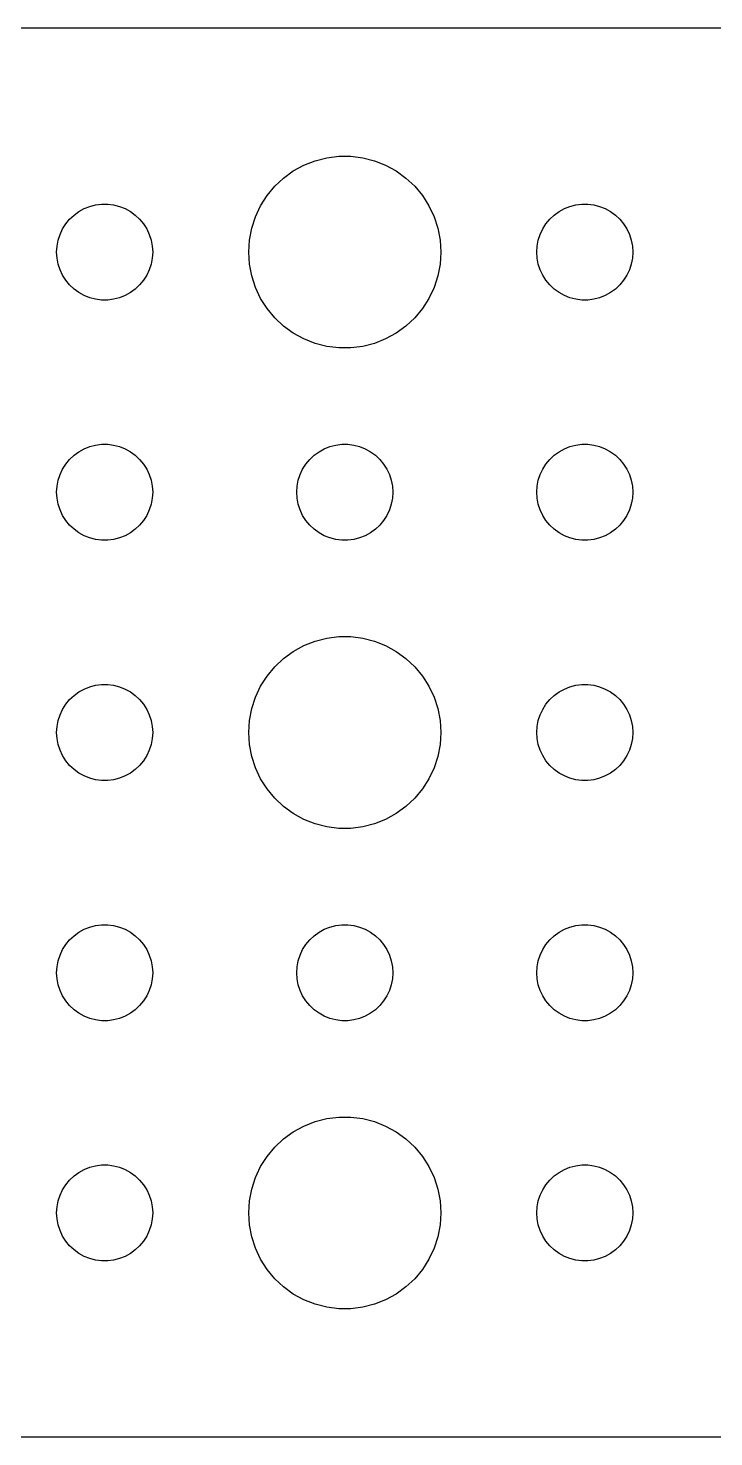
# Model space of a CAD drawing. Header units: metres. Extents: x -44 to 44, y 140 to 346.
# Drawn here: x -2.39 to 19.03, y 248.01 to 291.99 of the extents above; entities that cross this region are included whole.
import ezdxf

# ---------------------------------------------------------------- set-up
doc = ezdxf.new("R2010")
doc.units = ezdxf.units.M

msp = doc.modelspace()

# ---------------------------------------------------------------- linework, layer by layer
for p, q in [((39.8139, 291.99), (-39.8139, 291.99)), ((5.89252, 287.533), (6.22266, 287.714)), ((6.22266, 287.714), (6.57294, 287.853)), ((6.57294, 287.853), (6.93785, 287.947)), ((6.93785, 287.947), (7.31161, 287.994)), ((7.31161, 287.994), (7.68837, 287.994)), ((7.68837, 287.994), (8.06213, 287.947)), ((8.06213, 287.947), (8.42705, 287.853)), ((8.42705, 287.853), (8.77733, 287.714)), ((8.77733, 287.714), (9.10747, 287.533)), ((5.31308, 287.054), (5.58772, 287.312)), ((5.58772, 287.312), (5.89252, 287.533)), ((9.10747, 287.533), (9.41226, 287.312)), ((9.41226, 287.312), (9.6869, 287.054)), ((4.87108, 286.445), (5.07294, 286.763)), ((5.07294, 286.763), (5.31308, 287.054)), ((9.6869, 287.054), (9.92705, 286.763)), ((9.92705, 286.763), (10.1289, 286.445)), ((-0.803726, 286.266), (-0.638657, 286.357)), ((-0.638657, 286.357), (-0.463516, 286.427)), ((-0.463516, 286.427), (-0.281067, 286.473)), ((-0.281067, 286.473), (-0.094177, 286.497)), ((-0.094177, 286.497), (0.094177, 286.497)), ((0.094177, 286.497), (0.281067, 286.473)), ((0.281067, 286.473), (0.463516, 286.427)), ((0.463516, 286.427), (0.638657, 286.357)), ((0.638657, 286.357), (0.803726, 286.266)), ((4.71066, 286.104), (4.87108, 286.445)), ((10.1289, 286.445), (10.2893, 286.104)), ((14.1963, 286.266), (14.3613, 286.357)), ((14.3613, 286.357), (14.5365, 286.427)), ((14.5365, 286.427), (14.7189, 286.473)), ((14.7189, 286.473), (14.9058, 286.497)), ((14.9058, 286.497), (15.0942, 286.497)), ((15.0942, 286.497), (15.2811, 286.473)), ((15.2811, 286.473), (15.4635, 286.427)), ((15.4635, 286.427), (15.6387, 286.357)), ((15.6387, 286.357), (15.8037, 286.266)), ((-1.31445, 285.723), (-1.21352, 285.882)), ((-1.21352, 285.882), (-1.09344, 286.027)), ((-1.09344, 286.027), (-0.956131, 286.156)), ((-0.956131, 286.156), (-0.803726, 286.266)), ((0.803726, 286.266), (0.956131, 286.156)), ((0.956131, 286.156), (1.09344, 286.027)), ((1.09344, 286.027), (1.21352, 285.882)), ((1.21352, 285.882), (1.31445, 285.723)), ((4.59424, 285.746), (4.71066, 286.104)), ((10.2893, 286.104), (10.4057, 285.746)), ((13.6855, 285.723), (13.7865, 285.882)), ((13.7865, 285.882), (13.9065, 286.027)), ((13.9065, 286.027), (14.0439, 286.156)), ((14.0439, 286.156), (14.1963, 286.266)), ((15.8037, 286.266), (15.9561, 286.156)), ((15.9561, 286.156), (16.0934, 286.027)), ((16.0934, 286.027), (16.2135, 285.882)), ((16.2135, 285.882), (16.3145, 285.723)), ((-1.45287, 285.373), (-1.39465, 285.552)), ((-1.39465, 285.552), (-1.31445, 285.723)), ((1.31445, 285.723), (1.39465, 285.552)), ((1.39465, 285.552), (1.45287, 285.373)), ((4.52365, 285.376), (4.59424, 285.746)), ((10.4057, 285.746), (10.4763, 285.376)), ((13.5471, 285.373), (13.6053, 285.552)), ((13.6053, 285.552), (13.6855, 285.723)), ((16.3145, 285.723), (16.3947, 285.552)), ((16.3947, 285.552), (16.4529, 285.373)), ((-1.5, 285), (-1.48816, 285.188)), ((-1.48816, 284.812), (-1.5, 285)), ((-1.48816, 285.188), (-1.45287, 285.373)), ((1.45287, 285.373), (1.48816, 285.188)), ((1.48816, 285.188), (1.5, 285)), ((1.5, 285), (1.48816, 284.812)), ((4.5, 285), (4.52365, 285.376)), ((4.52365, 284.624), (4.5, 285)), ((10.4763, 285.376), (10.5, 285)), ((10.5, 285), (10.4763, 284.624)), ((13.5, 285), (13.5118, 285.188)), ((13.5118, 284.812), (13.5, 285)), ((13.5118, 285.188), (13.5471, 285.373)), ((16.4529, 285.373), (16.4882, 285.188)), ((16.4882, 285.188), (16.5, 285)), ((16.5, 285), (16.4882, 284.812)), ((-1.45287, 284.627), (-1.48816, 284.812)), ((-1.39465, 284.448), (-1.45287, 284.627)), ((1.45287, 284.627), (1.39465, 284.448)), ((1.48816, 284.812), (1.45287, 284.627)), ((4.59424, 284.254), (4.52365, 284.624)), ((10.4763, 284.624), (10.4057, 284.254)), ((13.5471, 284.627), (13.5118, 284.812)), ((13.6053, 284.448), (13.5471, 284.627)), ((16.4529, 284.627), (16.3947, 284.448)), ((16.4882, 284.812), (16.4529, 284.627)), ((-1.31445, 284.277), (-1.39465, 284.448)), ((-1.21352, 284.118), (-1.31445, 284.277)), ((-1.09344, 283.973), (-1.21352, 284.118)), ((1.21352, 284.118), (1.09344, 283.973)), ((1.31445, 284.277), (1.21352, 284.118)), ((1.39465, 284.448), (1.31445, 284.277)), ((4.71066, 283.896), (4.59424, 284.254)), ((10.4057, 284.254), (10.2893, 283.896)), ((13.6855, 284.277), (13.6053, 284.448)), ((13.7865, 284.118), (13.6855, 284.277)), ((13.9065, 283.973), (13.7865, 284.118)), ((16.2135, 284.118), (16.0934, 283.973)), ((16.3145, 284.277), (16.2135, 284.118)), ((16.3947, 284.448), (16.3145, 284.277)), ((-0.956131, 283.844), (-1.09344, 283.973)), ((-0.803726, 283.734), (-0.956131, 283.844)), ((-0.638657, 283.643), (-0.803726, 283.734)), ((0.803726, 283.734), (0.638657, 283.643)), ((0.956131, 283.844), (0.803726, 283.734)), ((1.09344, 283.973), (0.956131, 283.844)), ((4.87108, 283.555), (4.71066, 283.896)), ((10.2893, 283.896), (10.1289, 283.555)), ((14.0439, 283.844), (13.9065, 283.973)), ((14.1963, 283.734), (14.0439, 283.844)), ((14.3613, 283.643), (14.1963, 283.734)), ((15.8037, 283.734), (15.6387, 283.643)), ((15.9561, 283.844), (15.8037, 283.734)), ((16.0934, 283.973), (15.9561, 283.844)), ((-0.463516, 283.573), (-0.638657, 283.643)), ((-0.281067, 283.527), (-0.463516, 283.573)), ((-0.094177, 283.503), (-0.281067, 283.527)), ((0.094177, 283.503), (-0.094177, 283.503)), ((0.281067, 283.527), (0.094177, 283.503)), ((0.463516, 283.573), (0.281067, 283.527)), ((0.638657, 283.643), (0.463516, 283.573)), ((5.07294, 283.237), (4.87108, 283.555)), ((5.31308, 282.946), (5.07294, 283.237)), ((9.92705, 283.237), (9.6869, 282.946)), ((10.1289, 283.555), (9.92705, 283.237)), ((14.5365, 283.573), (14.3613, 283.643)), ((14.7189, 283.527), (14.5365, 283.573)), ((14.9058, 283.503), (14.7189, 283.527)), ((15.0942, 283.503), (14.9058, 283.503)), ((15.2811, 283.527), (15.0942, 283.503)), ((15.4635, 283.573), (15.2811, 283.527)), ((15.6387, 283.643), (15.4635, 283.573)), ((5.58772, 282.688), (5.31308, 282.946)), ((9.6869, 282.946), (9.41226, 282.688)), ((5.89252, 282.467), (5.58772, 282.688)), ((6.22266, 282.286), (5.89252, 282.467)), ((9.10747, 282.467), (8.77733, 282.286)), ((9.41226, 282.688), (9.10747, 282.467)), ((6.57294, 282.147), (6.22266, 282.286)), ((6.93785, 282.053), (6.57294, 282.147)), ((7.31161, 282.006), (6.93785, 282.053)), ((7.68837, 282.006), (7.31161, 282.006)), ((8.06213, 282.053), (7.68837, 282.006)), ((8.42705, 282.147), (8.06213, 282.053)), ((8.77733, 282.286), (8.42705, 282.147)), ((-0.803726, 278.766), (-0.638657, 278.857)), ((-0.638657, 278.857), (-0.463516, 278.927)), ((-0.463516, 278.927), (-0.281067, 278.973)), ((-0.281067, 278.973), (-0.094177, 278.997)), ((-0.094177, 278.997), (0.094177, 278.997)), ((0.094177, 278.997), (0.281067, 278.973)), ((0.281067, 278.973), (0.463516, 278.927)), ((0.463516, 278.927), (0.638657, 278.857)), ((0.638657, 278.857), (0.803726, 278.766)), ((6.69626, 278.766), (6.86133, 278.857)), ((6.86133, 278.857), (7.03647, 278.927)), ((7.03647, 278.927), (7.21892, 278.973)), ((7.21892, 278.973), (7.40581, 278.997)), ((7.40581, 278.997), (7.59418, 278.997)), ((7.59418, 278.997), (7.78107, 278.973)), ((7.78107, 278.973), (7.96352, 278.927)), ((7.96352, 278.927), (8.13866, 278.857)), ((8.13866, 278.857), (8.30373, 278.766)), ((14.1963, 278.766), (14.3613, 278.857)), ((14.3613, 278.857), (14.5365, 278.927)), ((14.5365, 278.927), (14.7189, 278.973)), ((14.7189, 278.973), (14.9058, 278.997)), ((14.9058, 278.997), (15.0942, 278.997)), ((15.0942, 278.997), (15.2811, 278.973)), ((15.2811, 278.973), (15.4635, 278.927)), ((15.4635, 278.927), (15.6387, 278.857)), ((15.6387, 278.857), (15.8037, 278.766)), ((-1.21352, 278.382), (-1.09344, 278.527)), ((-1.09344, 278.527), (-0.956131, 278.656)), ((-0.956131, 278.656), (-0.803726, 278.766)), ((0.803726, 278.766), (0.956131, 278.656)), ((0.956131, 278.656), (1.09344, 278.527)), ((1.09344, 278.527), (1.21352, 278.382)), ((6.28647, 278.382), (6.40654, 278.527)), ((6.40654, 278.527), (6.54385, 278.656)), ((6.54385, 278.656), (6.69626, 278.766)), ((8.30373, 278.766), (8.45613, 278.656)), ((8.45613, 278.656), (8.59344, 278.527)), ((8.59344, 278.527), (8.71352, 278.382)), ((13.7865, 278.382), (13.9065, 278.527)), ((13.9065, 278.527), (14.0439, 278.656)), ((14.0439, 278.656), (14.1963, 278.766)), ((15.8037, 278.766), (15.9561, 278.656)), ((15.9561, 278.656), (16.0934, 278.527)), ((16.0934, 278.527), (16.2135, 278.382)), ((-1.45287, 277.873), (-1.39465, 278.052)), ((-1.39465, 278.052), (-1.31445, 278.223)), ((-1.31445, 278.223), (-1.21352, 278.382)), ((1.21352, 278.382), (1.31445, 278.223)), ((1.31445, 278.223), (1.39465, 278.052)), ((1.39465, 278.052), (1.45287, 277.873)), ((6.04712, 277.873), (6.10533, 278.052)), ((6.10533, 278.052), (6.18553, 278.223)), ((6.18553, 278.223), (6.28647, 278.382)), ((8.71352, 278.382), (8.81445, 278.223)), ((8.81445, 278.223), (8.89465, 278.052)), ((8.89465, 278.052), (8.95287, 277.873)), ((13.5471, 277.873), (13.6053, 278.052)), ((13.6053, 278.052), (13.6855, 278.223)), ((13.6855, 278.223), (13.7865, 278.382)), ((16.2135, 278.382), (16.3145, 278.223)), ((16.3145, 278.223), (16.3947, 278.052)), ((16.3947, 278.052), (16.4529, 277.873)), ((-1.5, 277.5), (-1.48816, 277.688)), ((-1.48816, 277.688), (-1.45287, 277.873)), ((1.45287, 277.873), (1.48816, 277.688)), ((1.48816, 277.688), (1.5, 277.5)), ((6, 277.5), (6.01183, 277.688)), ((6.01183, 277.688), (6.04712, 277.873)), ((8.95287, 277.873), (8.98816, 277.688)), ((8.98816, 277.688), (9, 277.5)), ((13.5, 277.5), (13.5118, 277.688)), ((13.5118, 277.688), (13.5471, 277.873)), ((16.4529, 277.873), (16.4882, 277.688)), ((16.4882, 277.688), (16.5, 277.5)), ((-1.48816, 277.312), (-1.5, 277.5)), ((-1.45287, 277.127), (-1.48816, 277.312)), ((-1.39465, 276.948), (-1.45287, 277.127)), ((1.45287, 277.127), (1.39465, 276.948)), ((1.48816, 277.312), (1.45287, 277.127)), ((1.5, 277.5), (1.48816, 277.312)), ((6.01183, 277.312), (6, 277.5)), ((6.04712, 277.127), (6.01183, 277.312)), ((6.10533, 276.948), (6.04712, 277.127)), ((8.95287, 277.127), (8.89465, 276.948)), ((8.98816, 277.312), (8.95287, 277.127)), ((9, 277.5), (8.98816, 277.312)), ((13.5118, 277.312), (13.5, 277.5)), ((13.5471, 277.127), (13.5118, 277.312)), ((13.6053, 276.948), (13.5471, 277.127)), ((16.4529, 277.127), (16.3947, 276.948)), ((16.4882, 277.312), (16.4529, 277.127)), ((16.5, 277.5), (16.4882, 277.312)), ((-1.31445, 276.777), (-1.39465, 276.948)), ((-1.21352, 276.618), (-1.31445, 276.777)), ((1.31445, 276.777), (1.21352, 276.618)), ((1.39465, 276.948), (1.31445, 276.777)), ((6.18553, 276.777), (6.10533, 276.948)), ((6.28647, 276.618), (6.18553, 276.777)), ((8.81445, 276.777), (8.71352, 276.618)), ((8.89465, 276.948), (8.81445, 276.777)), ((13.6855, 276.777), (13.6053, 276.948)), ((13.7865, 276.618), (13.6855, 276.777)), ((16.3145, 276.777), (16.2135, 276.618)), ((16.3947, 276.948), (16.3145, 276.777)), ((-1.09344, 276.473), (-1.21352, 276.618)), ((-0.956131, 276.344), (-1.09344, 276.473)), ((-0.803726, 276.234), (-0.956131, 276.344)), ((-0.638657, 276.143), (-0.803726, 276.234)), ((0.803726, 276.234), (0.638657, 276.143)), ((0.956131, 276.344), (0.803726, 276.234)), ((1.09344, 276.473), (0.956131, 276.344)), ((1.21352, 276.618), (1.09344, 276.473)), ((6.40654, 276.473), (6.28647, 276.618)), ((6.54385, 276.344), (6.40654, 276.473)), ((6.69626, 276.234), (6.54385, 276.344)), ((6.86133, 276.143), (6.69626, 276.234)), ((8.30373, 276.234), (8.13866, 276.143)), ((8.45613, 276.344), (8.30373, 276.234)), ((8.59344, 276.473), (8.45613, 276.344)), ((8.71352, 276.618), (8.59344, 276.473)), ((13.9065, 276.473), (13.7865, 276.618)), ((14.0439, 276.344), (13.9065, 276.473)), ((14.1963, 276.234), (14.0439, 276.344)), ((14.3613, 276.143), (14.1963, 276.234)), ((15.8037, 276.234), (15.6387, 276.143)), ((15.9561, 276.344), (15.8037, 276.234)), ((16.0934, 276.473), (15.9561, 276.344)), ((16.2135, 276.618), (16.0934, 276.473)), ((-0.463516, 276.073), (-0.638657, 276.143)), ((-0.281067, 276.027), (-0.463516, 276.073)), ((-0.094177, 276.003), (-0.281067, 276.027)), ((0.094177, 276.003), (-0.094177, 276.003)), ((0.281067, 276.027), (0.094177, 276.003)), ((0.463516, 276.073), (0.281067, 276.027)), ((0.638657, 276.143), (0.463516, 276.073)), ((7.03647, 276.073), (6.86133, 276.143)), ((7.21892, 276.027), (7.03647, 276.073)), ((7.40581, 276.003), (7.21892, 276.027)), ((7.59418, 276.003), (7.40581, 276.003)), ((7.78107, 276.027), (7.59418, 276.003)), ((7.96352, 276.073), (7.78107, 276.027)), ((8.13866, 276.143), (7.96352, 276.073)), ((14.5365, 276.073), (14.3613, 276.143)), ((14.7189, 276.027), (14.5365, 276.073)), ((14.9058, 276.003), (14.7189, 276.027)), ((15.0942, 276.003), (14.9058, 276.003)), ((15.2811, 276.027), (15.0942, 276.003)), ((15.4635, 276.073), (15.2811, 276.027)), ((15.6387, 276.143), (15.4635, 276.073)), ((5.89252, 272.533), (6.22266, 272.714)), ((6.22266, 272.714), (6.57294, 272.853)), ((6.57294, 272.853), (6.93785, 272.947)), ((6.93785, 272.947), (7.31161, 272.994)), ((7.31161, 272.994), (7.68837, 272.994)), ((7.68837, 272.994), (8.06213, 272.947)), ((8.06213, 272.947), (8.42705, 272.853)), ((8.42705, 272.853), (8.77733, 272.714)), ((8.77733, 272.714), (9.10747, 272.533)), ((5.31308, 272.054), (5.58772, 272.312)), ((5.58772, 272.312), (5.89252, 272.533)), ((9.10747, 272.533), (9.41226, 272.312)), ((9.41226, 272.312), (9.6869, 272.054)), ((5.07294, 271.763), (5.31308, 272.054)), ((9.6869, 272.054), (9.92705, 271.763)), ((-0.803726, 271.266), (-0.638657, 271.357)), ((-0.638657, 271.357), (-0.463516, 271.427)), ((-0.463516, 271.427), (-0.281067, 271.473)), ((-0.281067, 271.473), (-0.094177, 271.497)), ((-0.094177, 271.497), (0.094177, 271.497)), ((0.094177, 271.497), (0.281067, 271.473)), ((0.281067, 271.473), (0.463516, 271.427)), ((0.463516, 271.427), (0.638657, 271.357)), ((0.638657, 271.357), (0.803726, 271.266)), ((4.71066, 271.104), (4.87108, 271.445)), ((4.87108, 271.445), (5.07294, 271.763)), ((9.92705, 271.763), (10.1289, 271.445)), ((10.1289, 271.445), (10.2893, 271.104)), ((14.1963, 271.266), (14.3613, 271.357)), ((14.3613, 271.357), (14.5365, 271.427)), ((14.5365, 271.427), (14.7189, 271.473)), ((14.7189, 271.473), (14.9058, 271.497)), ((14.9058, 271.497), (15.0942, 271.497)), ((15.0942, 271.497), (15.2811, 271.473)), ((15.2811, 271.473), (15.4635, 271.427)), ((15.4635, 271.427), (15.6387, 271.357)), ((15.6387, 271.357), (15.8037, 271.266)), ((-1.21352, 270.882), (-1.09344, 271.027)), ((-1.09344, 271.027), (-0.956131, 271.156)), ((-0.956131, 271.156), (-0.803726, 271.266)), ((0.803726, 271.266), (0.956131, 271.156)), ((0.956131, 271.156), (1.09344, 271.027)), ((1.09344, 271.027), (1.21352, 270.882)), ((4.59424, 270.746), (4.71066, 271.104)), ((10.2893, 271.104), (10.4057, 270.746)), ((13.7865, 270.882), (13.9065, 271.027)), ((13.9065, 271.027), (14.0439, 271.156)), ((14.0439, 271.156), (14.1963, 271.266)), ((15.8037, 271.266), (15.9561, 271.156)), ((15.9561, 271.156), (16.0934, 271.027)), ((16.0934, 271.027), (16.2135, 270.882)), ((-1.45287, 270.373), (-1.39465, 270.552)), ((-1.39465, 270.552), (-1.31445, 270.723)), ((-1.31445, 270.723), (-1.21352, 270.882)), ((1.21352, 270.882), (1.31445, 270.723)), ((1.31445, 270.723), (1.39465, 270.552)), ((1.39465, 270.552), (1.45287, 270.373)), ((4.52365, 270.376), (4.59424, 270.746)), ((10.4057, 270.746), (10.4763, 270.376)), ((13.5471, 270.373), (13.6053, 270.552)), ((13.6053, 270.552), (13.6855, 270.723)), ((13.6855, 270.723), (13.7865, 270.882)), ((16.2135, 270.882), (16.3145, 270.723)), ((16.3145, 270.723), (16.3947, 270.552)), ((16.3947, 270.552), (16.4529, 270.373)), ((-1.5, 270), (-1.48816, 270.188)), ((-1.48816, 270.188), (-1.45287, 270.373)), ((1.45287, 270.373), (1.48816, 270.188)), ((1.48816, 270.188), (1.5, 270)), ((4.5, 270), (4.52365, 270.376)), ((10.4763, 270.376), (10.5, 270)), ((13.5, 270), (13.5118, 270.188)), ((13.5118, 270.188), (13.5471, 270.373)), ((16.4529, 270.373), (16.4882, 270.188)), ((16.4882, 270.188), (16.5, 270)), ((-1.48816, 269.812), (-1.5, 270)), ((-1.45287, 269.627), (-1.48816, 269.812)), ((-1.39465, 269.448), (-1.45287, 269.627)), ((1.45287, 269.627), (1.39465, 269.448)), ((1.48816, 269.812), (1.45287, 269.627)), ((1.5, 270), (1.48816, 269.812)), ((4.52365, 269.624), (4.5, 270)), ((4.59424, 269.254), (4.52365, 269.624)), ((10.4763, 269.624), (10.4057, 269.254)), ((10.5, 270), (10.4763, 269.624)), ((13.5118, 269.812), (13.5, 270)), ((13.5471, 269.627), (13.5118, 269.812)), ((13.6053, 269.448), (13.5471, 269.627)), ((16.4529, 269.627), (16.3947, 269.448)), ((16.4882, 269.812), (16.4529, 269.627)), ((16.5, 270), (16.4882, 269.812)), ((-1.31445, 269.277), (-1.39465, 269.448)), ((-1.21352, 269.118), (-1.31445, 269.277)), ((1.31445, 269.277), (1.21352, 269.118)), ((1.39465, 269.448), (1.31445, 269.277)), ((4.71066, 268.896), (4.59424, 269.254)), ((10.4057, 269.254), (10.2893, 268.896)), ((13.6855, 269.277), (13.6053, 269.448)), ((13.7865, 269.118), (13.6855, 269.277)), ((16.3145, 269.277), (16.2135, 269.118)), ((16.3947, 269.448), (16.3145, 269.277)), ((-1.09344, 268.973), (-1.21352, 269.118)), ((-0.956131, 268.844), (-1.09344, 268.973)), ((-0.803726, 268.734), (-0.956131, 268.844)), ((-0.638657, 268.643), (-0.803726, 268.734)), ((0.803726, 268.734), (0.638657, 268.643)), ((0.956131, 268.844), (0.803726, 268.734)), ((1.09344, 268.973), (0.956131, 268.844)), ((1.21352, 269.118), (1.09344, 268.973)), ((4.87108, 268.555), (4.71066, 268.896)), ((10.2893, 268.896), (10.1289, 268.555)), ((13.9065, 268.973), (13.7865, 269.118)), ((14.0439, 268.844), (13.9065, 268.973)), ((14.1963, 268.734), (14.0439, 268.844)), ((14.3613, 268.643), (14.1963, 268.734)), ((15.8037, 268.734), (15.6387, 268.643)), ((15.9561, 268.844), (15.8037, 268.734)), ((16.0934, 268.973), (15.9561, 268.844)), ((16.2135, 269.118), (16.0934, 268.973)), ((-0.463516, 268.573), (-0.638657, 268.643)), ((-0.281067, 268.527), (-0.463516, 268.573)), ((-0.094177, 268.503), (-0.281067, 268.527)), ((0.094177, 268.503), (-0.094177, 268.503)), ((0.281067, 268.527), (0.094177, 268.503)), ((0.463516, 268.573), (0.281067, 268.527)), ((0.638657, 268.643), (0.463516, 268.573)), ((5.07294, 268.237), (4.87108, 268.555)), ((10.1289, 268.555), (9.92705, 268.237)), ((14.5365, 268.573), (14.3613, 268.643)), ((14.7189, 268.527), (14.5365, 268.573)), ((14.9058, 268.503), (14.7189, 268.527)), ((15.0942, 268.503), (14.9058, 268.503)), ((15.2811, 268.527), (15.0942, 268.503)), ((15.4635, 268.573), (15.2811, 268.527)), ((15.6387, 268.643), (15.4635, 268.573)), ((5.31308, 267.946), (5.07294, 268.237)), ((5.58772, 267.688), (5.31308, 267.946)), ((9.6869, 267.946), (9.41226, 267.688)), ((9.92705, 268.237), (9.6869, 267.946)), ((5.89252, 267.467), (5.58772, 267.688)), ((6.22266, 267.286), (5.89252, 267.467)), ((9.10747, 267.467), (8.77733, 267.286)), ((9.41226, 267.688), (9.10747, 267.467)), ((6.57294, 267.147), (6.22266, 267.286)), ((6.93785, 267.053), (6.57294, 267.147)), ((7.31161, 267.006), (6.93785, 267.053)), ((7.68837, 267.006), (7.31161, 267.006)), ((8.06213, 267.053), (7.68837, 267.006)), ((8.42705, 267.147), (8.06213, 267.053)), ((8.77733, 267.286), (8.42705, 267.147)), ((-0.638657, 263.857), (-0.463516, 263.927)), ((-0.463516, 263.927), (-0.281067, 263.973)), ((-0.281067, 263.973), (-0.094177, 263.997)), ((-0.094177, 263.997), (0.094177, 263.997)), ((0.094177, 263.997), (0.281067, 263.973)), ((0.281067, 263.973), (0.463516, 263.927)), ((0.463516, 263.927), (0.638657, 263.857)), ((6.86133, 263.857), (7.03647, 263.927)), ((7.03647, 263.927), (7.21892, 263.973)), ((7.21892, 263.973), (7.40581, 263.997)), ((7.40581, 263.997), (7.59418, 263.997)), ((7.59418, 263.997), (7.78107, 263.973)), ((7.78107, 263.973), (7.96352, 263.927)), ((7.96352, 263.927), (8.13866, 263.857)), ((14.3613, 263.857), (14.5365, 263.927)), ((14.5365, 263.927), (14.7189, 263.973)), ((14.7189, 263.973), (14.9058, 263.997)), ((14.9058, 263.997), (15.0942, 263.997)), ((15.0942, 263.997), (15.2811, 263.973)), ((15.2811, 263.973), (15.4635, 263.927)), ((15.4635, 263.927), (15.6387, 263.857)), ((-1.21352, 263.382), (-1.09344, 263.527)), ((-1.09344, 263.527), (-0.956131, 263.656)), ((-0.956131, 263.656), (-0.803726, 263.766)), ((-0.803726, 263.766), (-0.638657, 263.857)), ((0.638657, 263.857), (0.803726, 263.766)), ((0.803726, 263.766), (0.956131, 263.656)), ((0.956131, 263.656), (1.09344, 263.527)), ((1.09344, 263.527), (1.21352, 263.382)), ((6.28647, 263.382), (6.40654, 263.527)), ((6.40654, 263.527), (6.54385, 263.656)), ((6.54385, 263.656), (6.69626, 263.766)), ((6.69626, 263.766), (6.86133, 263.857)), ((8.13866, 263.857), (8.30373, 263.766)), ((8.30373, 263.766), (8.45613, 263.656)), ((8.45613, 263.656), (8.59344, 263.527)), ((8.59344, 263.527), (8.71352, 263.382)), ((13.7865, 263.382), (13.9065, 263.527)), ((13.9065, 263.527), (14.0439, 263.656)), ((14.0439, 263.656), (14.1963, 263.766)), ((14.1963, 263.766), (14.3613, 263.857)), ((15.6387, 263.857), (15.8037, 263.766)), ((15.8037, 263.766), (15.9561, 263.656)), ((15.9561, 263.656), (16.0934, 263.527)), ((16.0934, 263.527), (16.2135, 263.382)), ((-1.45287, 262.873), (-1.39465, 263.052)), ((-1.39465, 263.052), (-1.31445, 263.223)), ((-1.31445, 263.223), (-1.21352, 263.382)), ((1.21352, 263.382), (1.31445, 263.223)), ((1.31445, 263.223), (1.39465, 263.052)), ((1.39465, 263.052), (1.45287, 262.873)), ((6.04712, 262.873), (6.10533, 263.052)), ((6.10533, 263.052), (6.18553, 263.223)), ((6.18553, 263.223), (6.28647, 263.382)), ((8.71352, 263.382), (8.81445, 263.223)), ((8.81445, 263.223), (8.89465, 263.052)), ((8.89465, 263.052), (8.95287, 262.873)), ((13.5471, 262.873), (13.6053, 263.052)), ((13.6053, 263.052), (13.6855, 263.223)), ((13.6855, 263.223), (13.7865, 263.382)), ((16.2135, 263.382), (16.3145, 263.223)), ((16.3145, 263.223), (16.3947, 263.052)), ((16.3947, 263.052), (16.4529, 262.873)), ((-1.5, 262.5), (-1.48816, 262.688)), ((-1.48816, 262.688), (-1.45287, 262.873)), ((1.45287, 262.873), (1.48816, 262.688)), ((1.48816, 262.688), (1.5, 262.5)), ((6, 262.5), (6.01183, 262.688)), ((6.01183, 262.688), (6.04712, 262.873)), ((8.95287, 262.873), (8.98816, 262.688)), ((8.98816, 262.688), (9, 262.5)), ((13.5, 262.5), (13.5118, 262.688)), ((13.5118, 262.688), (13.5471, 262.873)), ((16.4529, 262.873), (16.4882, 262.688)), ((16.4882, 262.688), (16.5, 262.5)), ((-1.48816, 262.312), (-1.5, 262.5)), ((-1.45287, 262.127), (-1.48816, 262.312)), ((-1.39465, 261.948), (-1.45287, 262.127)), ((1.45287, 262.127), (1.39465, 261.948)), ((1.48816, 262.312), (1.45287, 262.127)), ((1.5, 262.5), (1.48816, 262.312)), ((6.01183, 262.312), (6, 262.5)), ((6.04712, 262.127), (6.01183, 262.312)), ((6.10533, 261.948), (6.04712, 262.127)), ((8.95287, 262.127), (8.89465, 261.948)), ((8.98816, 262.312), (8.95287, 262.127)), ((9, 262.5), (8.98816, 262.312)), ((13.5118, 262.312), (13.5, 262.5)), ((13.5471, 262.127), (13.5118, 262.312)), ((13.6053, 261.948), (13.5471, 262.127)), ((16.4529, 262.127), (16.3947, 261.948)), ((16.4882, 262.312), (16.4529, 262.127)), ((16.5, 262.5), (16.4882, 262.312)), ((-1.31445, 261.777), (-1.39465, 261.948)), ((-1.21352, 261.618), (-1.31445, 261.777)), ((1.31445, 261.777), (1.21352, 261.618)), ((1.39465, 261.948), (1.31445, 261.777)), ((6.18553, 261.777), (6.10533, 261.948)), ((6.28647, 261.618), (6.18553, 261.777)), ((8.81445, 261.777), (8.71352, 261.618)), ((8.89465, 261.948), (8.81445, 261.777)), ((13.6855, 261.777), (13.6053, 261.948)), ((13.7865, 261.618), (13.6855, 261.777)), ((16.3145, 261.777), (16.2135, 261.618)), ((16.3947, 261.948), (16.3145, 261.777)), ((-1.09344, 261.473), (-1.21352, 261.618)), ((-0.956131, 261.344), (-1.09344, 261.473)), ((-0.803726, 261.234), (-0.956131, 261.344)), ((0.956131, 261.344), (0.803726, 261.234)), ((1.09344, 261.473), (0.956131, 261.344)), ((1.21352, 261.618), (1.09344, 261.473)), ((6.40654, 261.473), (6.28647, 261.618)), ((6.54385, 261.344), (6.40654, 261.473)), ((6.69626, 261.234), (6.54385, 261.344)), ((8.45613, 261.344), (8.30373, 261.234)), ((8.59344, 261.473), (8.45613, 261.344)), ((8.71352, 261.618), (8.59344, 261.473)), ((13.9065, 261.473), (13.7865, 261.618)), ((14.0439, 261.344), (13.9065, 261.473)), ((14.1963, 261.234), (14.0439, 261.344)), ((15.9561, 261.344), (15.8037, 261.234)), ((16.0934, 261.473), (15.9561, 261.344)), ((16.2135, 261.618), (16.0934, 261.473)), ((-0.638657, 261.143), (-0.803726, 261.234)), ((-0.463516, 261.073), (-0.638657, 261.143)), ((-0.281067, 261.027), (-0.463516, 261.073)), ((-0.094177, 261.003), (-0.281067, 261.027)), ((0.094177, 261.003), (-0.094177, 261.003)), ((0.281067, 261.027), (0.094177, 261.003)), ((0.463516, 261.073), (0.281067, 261.027)), ((0.638657, 261.143), (0.463516, 261.073)), ((0.803726, 261.234), (0.638657, 261.143)), ((6.86133, 261.143), (6.69626, 261.234)), ((7.03647, 261.073), (6.86133, 261.143)), ((7.21892, 261.027), (7.03647, 261.073)), ((7.40581, 261.003), (7.21892, 261.027)), ((7.59418, 261.003), (7.40581, 261.003)), ((7.78107, 261.027), (7.59418, 261.003)), ((7.96352, 261.073), (7.78107, 261.027)), ((8.13866, 261.143), (7.96352, 261.073)), ((8.30373, 261.234), (8.13866, 261.143)), ((14.3613, 261.143), (14.1963, 261.234)), ((14.5365, 261.073), (14.3613, 261.143)), ((14.7189, 261.027), (14.5365, 261.073)), ((14.9058, 261.003), (14.7189, 261.027)), ((15.0942, 261.003), (14.9058, 261.003)), ((15.2811, 261.027), (15.0942, 261.003)), ((15.4635, 261.073), (15.2811, 261.027)), ((15.6387, 261.143), (15.4635, 261.073)), ((15.8037, 261.234), (15.6387, 261.143)), ((6.22266, 257.714), (6.57294, 257.853)), ((6.57294, 257.853), (6.93785, 257.947)), ((6.93785, 257.947), (7.31161, 257.994)), ((7.31161, 257.994), (7.68837, 257.994)), ((7.68837, 257.994), (8.06213, 257.947)), ((8.06213, 257.947), (8.42705, 257.853)), ((8.42705, 257.853), (8.77733, 257.714)), ((5.31308, 257.054), (5.58772, 257.312)), ((5.58772, 257.312), (5.89252, 257.533)), ((5.89252, 257.533), (6.22266, 257.714)), ((8.77733, 257.714), (9.10747, 257.533)), ((9.10747, 257.533), (9.41226, 257.312)), ((9.41226, 257.312), (9.6869, 257.054)), ((5.07294, 256.763), (5.31308, 257.054)), ((9.6869, 257.054), (9.92705, 256.763)), ((-0.638657, 256.357), (-0.463516, 256.427)), ((-0.463516, 256.427), (-0.281067, 256.473)), ((-0.281067, 256.473), (-0.094177, 256.497)), ((-0.094177, 256.497), (0.094177, 256.497)), ((0.094177, 256.497), (0.281067, 256.473)), ((0.281067, 256.473), (0.463516, 256.427)), ((0.463516, 256.427), (0.638657, 256.357)), ((4.71066, 256.104), (4.87108, 256.445)), ((4.87108, 256.445), (5.07294, 256.763)), ((9.92705, 256.763), (10.1289, 256.445)), ((10.1289, 256.445), (10.2893, 256.104)), ((14.3613, 256.357), (14.5365, 256.427)), ((14.5365, 256.427), (14.7189, 256.473)), ((14.7189, 256.473), (14.9058, 256.497)), ((14.9058, 256.497), (15.0942, 256.497)), ((15.0942, 256.497), (15.2811, 256.473)), ((15.2811, 256.473), (15.4635, 256.427)), ((15.4635, 256.427), (15.6387, 256.357)), ((-1.21352, 255.882), (-1.09344, 256.027)), ((-1.09344, 256.027), (-0.956131, 256.156)), ((-0.956131, 256.156), (-0.803726, 256.266)), ((-0.803726, 256.266), (-0.638657, 256.357)), ((0.638657, 256.357), (0.803726, 256.266)), ((0.803726, 256.266), (0.956131, 256.156)), ((0.956131, 256.156), (1.09344, 256.027)), ((1.09344, 256.027), (1.21352, 255.882)), ((4.59424, 255.746), (4.71066, 256.104)), ((10.2893, 256.104), (10.4057, 255.746)), ((13.7865, 255.882), (13.9065, 256.027)), ((13.9065, 256.027), (14.0439, 256.156)), ((14.0439, 256.156), (14.1963, 256.266)), ((14.1963, 256.266), (14.3613, 256.357)), ((15.6387, 256.357), (15.8037, 256.266)), ((15.8037, 256.266), (15.9561, 256.156)), ((15.9561, 256.156), (16.0934, 256.027)), ((16.0934, 256.027), (16.2135, 255.882)), ((-1.45287, 255.373), (-1.39465, 255.552)), ((-1.39465, 255.552), (-1.31445, 255.723)), ((-1.31445, 255.723), (-1.21352, 255.882)), ((1.21352, 255.882), (1.31445, 255.723)), ((1.31445, 255.723), (1.39465, 255.552)), ((1.39465, 255.552), (1.45287, 255.373)), ((4.52365, 255.376), (4.59424, 255.746)), ((10.4057, 255.746), (10.4763, 255.376)), ((13.5471, 255.373), (13.6053, 255.552)), ((13.6053, 255.552), (13.6855, 255.723)), ((13.6855, 255.723), (13.7865, 255.882)), ((16.2135, 255.882), (16.3145, 255.723)), ((16.3145, 255.723), (16.3947, 255.552)), ((16.3947, 255.552), (16.4529, 255.373)), ((-1.5, 255), (-1.48816, 255.188)), ((-1.48816, 255.188), (-1.45287, 255.373)), ((1.45287, 255.373), (1.48816, 255.188)), ((1.48816, 255.188), (1.5, 255)), ((4.5, 255), (4.52365, 255.376)), ((10.4763, 255.376), (10.5, 255)), ((13.5, 255), (13.5118, 255.188)), ((13.5118, 255.188), (13.5471, 255.373)), ((16.4529, 255.373), (16.4882, 255.188)), ((16.4882, 255.188), (16.5, 255)), ((-1.48816, 254.812), (-1.5, 255)), ((-1.45287, 254.627), (-1.48816, 254.812)), ((1.48816, 254.812), (1.45287, 254.627)), ((1.5, 255), (1.48816, 254.812)), ((4.52365, 254.624), (4.5, 255)), ((10.5, 255), (10.4763, 254.624)), ((13.5118, 254.812), (13.5, 255)), ((13.5471, 254.627), (13.5118, 254.812)), ((16.4882, 254.812), (16.4529, 254.627)), ((16.5, 255), (16.4882, 254.812)), ((-1.39465, 254.448), (-1.45287, 254.627)), ((-1.31445, 254.277), (-1.39465, 254.448)), ((-1.21352, 254.118), (-1.31445, 254.277)), ((1.31445, 254.277), (1.21352, 254.118)), ((1.39465, 254.448), (1.31445, 254.277)), ((1.45287, 254.627), (1.39465, 254.448)), ((4.59424, 254.254), (4.52365, 254.624)), ((4.71066, 253.896), (4.59424, 254.254)), ((10.4057, 254.254), (10.2893, 253.896)), ((10.4763, 254.624), (10.4057, 254.254)), ((13.6053, 254.448), (13.5471, 254.627)), ((13.6855, 254.277), (13.6053, 254.448)), ((13.7865, 254.118), (13.6855, 254.277)), ((16.3145, 254.277), (16.2135, 254.118)), ((16.3947, 254.448), (16.3145, 254.277)), ((16.4529, 254.627), (16.3947, 254.448)), ((-1.09344, 253.973), (-1.21352, 254.118)), ((-0.956131, 253.844), (-1.09344, 253.973)), ((-0.803726, 253.734), (-0.956131, 253.844)), ((0.956131, 253.844), (0.803726, 253.734)), ((1.09344, 253.973), (0.956131, 253.844)), ((1.21352, 254.118), (1.09344, 253.973)), ((4.87108, 253.555), (4.71066, 253.896)), ((10.2893, 253.896), (10.1289, 253.555)), ((13.9065, 253.973), (13.7865, 254.118)), ((14.0439, 253.844), (13.9065, 253.973)), ((14.1963, 253.734), (14.0439, 253.844)), ((15.9561, 253.844), (15.8037, 253.734)), ((16.0934, 253.973), (15.9561, 253.844)), ((16.2135, 254.118), (16.0934, 253.973)), ((-0.638657, 253.643), (-0.803726, 253.734)), ((-0.463516, 253.573), (-0.638657, 253.643)), ((-0.281067, 253.527), (-0.463516, 253.573)), ((-0.094177, 253.503), (-0.281067, 253.527)), ((0.094177, 253.503), (-0.094177, 253.503)), ((0.281067, 253.527), (0.094177, 253.503)), ((0.463516, 253.573), (0.281067, 253.527)), ((0.638657, 253.643), (0.463516, 253.573)), ((0.803726, 253.734), (0.638657, 253.643)), ((5.07294, 253.237), (4.87108, 253.555)), ((10.1289, 253.555), (9.92705, 253.237)), ((14.3613, 253.643), (14.1963, 253.734)), ((14.5365, 253.573), (14.3613, 253.643)), ((14.7189, 253.527), (14.5365, 253.573)), ((14.9058, 253.503), (14.7189, 253.527)), ((15.0942, 253.503), (14.9058, 253.503)), ((15.2811, 253.527), (15.0942, 253.503)), ((15.4635, 253.573), (15.2811, 253.527)), ((15.6387, 253.643), (15.4635, 253.573)), ((15.8037, 253.734), (15.6387, 253.643)), ((5.31308, 252.946), (5.07294, 253.237)), ((5.58772, 252.688), (5.31308, 252.946)), ((9.6869, 252.946), (9.41226, 252.688)), ((9.92705, 253.237), (9.6869, 252.946)), ((5.89252, 252.467), (5.58772, 252.688)), ((6.22266, 252.286), (5.89252, 252.467)), ((9.10747, 252.467), (8.77733, 252.286)), ((9.41226, 252.688), (9.10747, 252.467)), ((6.57294, 252.147), (6.22266, 252.286)), ((6.93785, 252.053), (6.57294, 252.147)), ((7.31161, 252.006), (6.93785, 252.053)), ((7.68837, 252.006), (7.31161, 252.006)), ((8.06213, 252.053), (7.68837, 252.006)), ((8.42705, 252.147), (8.06213, 252.053)), ((8.77733, 252.286), (8.42705, 252.147)), ((-39.8139, 248.01), (39.8139, 248.01))]:
    msp.add_line(p, q)

doc.saveas('drawing.dxf')
